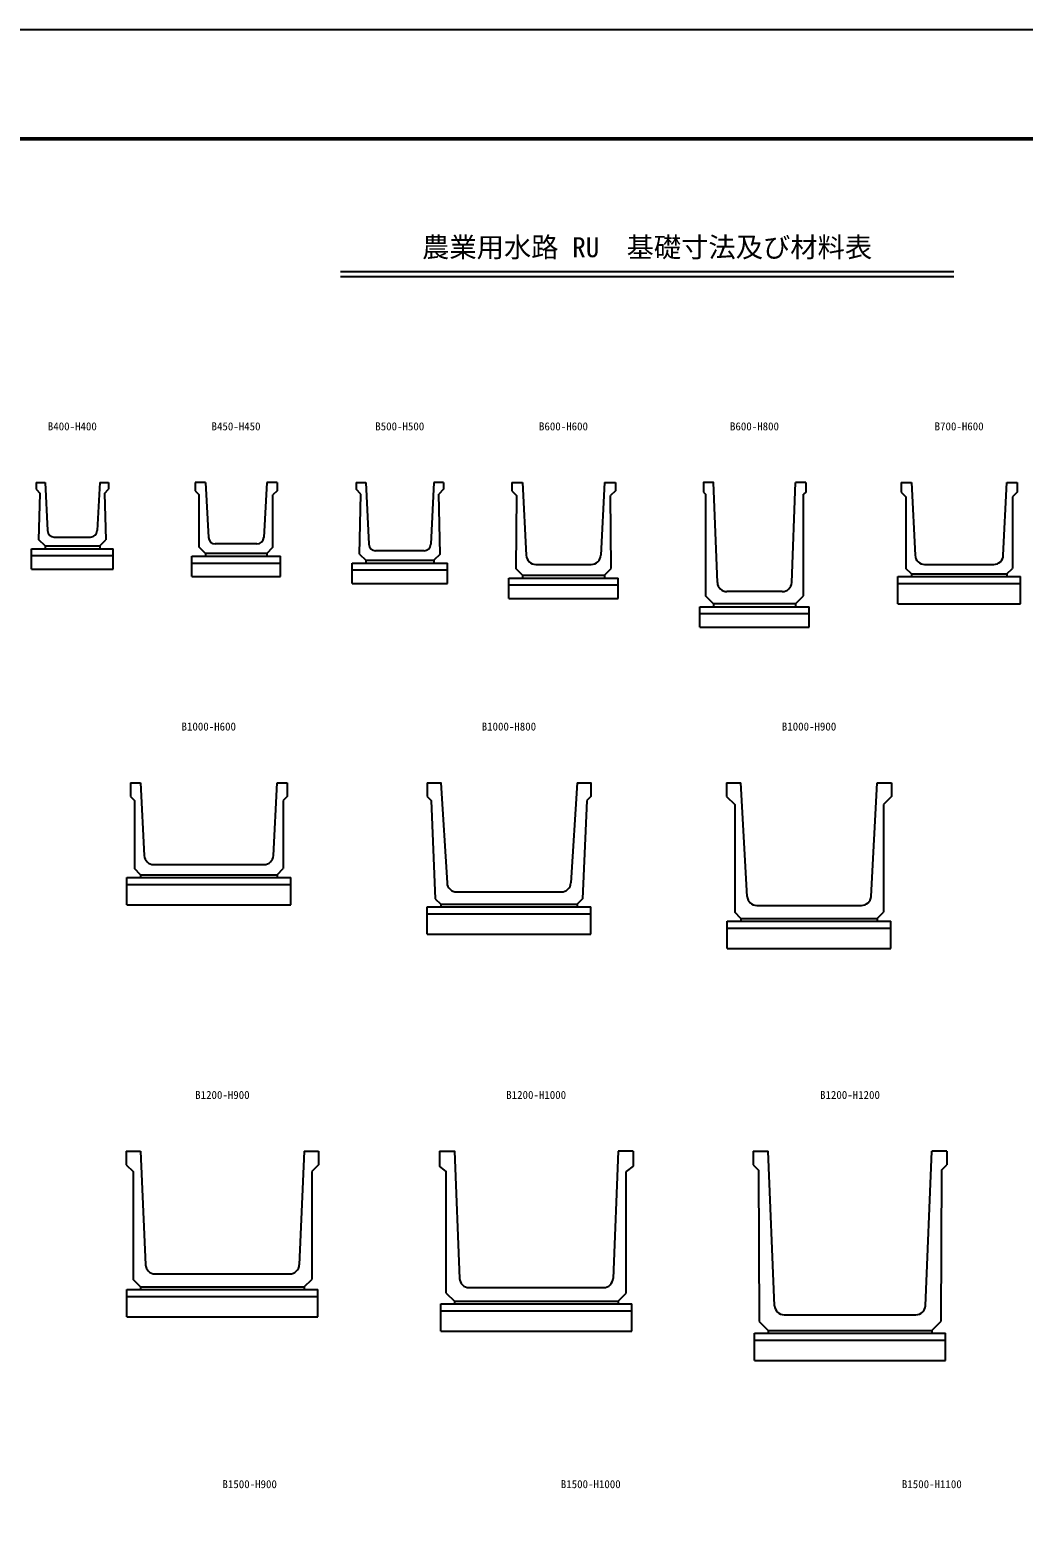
# Model space of a CAD drawing. Units: millimetres, scale not verified. Extents: x -33600 to 33600, y -11880 to 11880.
# Drawn here: x -21326 to -14043, y 1000 to 11880 of the extents above; entities that cross this region are included whole.
import ezdxf
from ezdxf.enums import TextEntityAlignment as Align

# ---------------------------------------------------------------- set-up
doc = ezdxf.new("R2010")
doc.units = ezdxf.units.MM
doc.header["$LTSCALE"] = 40
for name, color, linetype, lineweight in [('0-1_Defpoints', 5, 'Continuous', 25), ('0-5_OUTLINE', 3, 'Continuous', 25), ('0-6_TXT', 7, 'Continuous', 25), ('0-7_WAKU', 3, 'Continuous', 25)]:
    doc.layers.add(name, color=color, linetype=linetype, lineweight=lineweight)
doc.styles.add('ＭＳ ゴシック', font='')
doc.styles.get('ＭＳ ゴシック').set_extended_font_data('MS Gothic')

msp = doc.modelspace()

# ---------------------------------------------------------------- linework, layer by layer
at = {"layer": '0-1_Defpoints'}
msp.add_lwpolyline([(-33600, -11880), (0, -11880), (0, 11880), (-33600, 11880)], close=True, dxfattribs=at)
at = {"layer": '0-5_OUTLINE'}
for p, q in [((-21278.17, 8561.44), (-21213.17, 8561.44)), ((-21278.17, 8561.44), (-21278.17, 8511.44)), ((-21278.17, 8511.44), (-21248.17, 8481.44)), ((-21213.17, 8561.44), (-21195.55, 8208.94)), ((-20813.17, 8561.44), (-20830.8, 8208.94)), ((-20813.17, 8561.44), (-20748.17, 8561.44)), ((-20778.17, 8481.44), (-20748.17, 8511.44)), ((-20748.17, 8561.44), (-20748.17, 8511.44)), ((-20113.17, 8561.44), (-20113.17, 8501.44)), ((-20038.17, 8561.44), (-20113.17, 8561.44)), ((-20113.17, 8501.44), (-20083.17, 8471.44)), ((-20038.17, 8561.44), (-20015.79, 8158.67)), ((-19588.17, 8561.44), (-19610.55, 8158.67)), ((-19513.17, 8561.44), (-19588.17, 8561.44)), ((-19513.17, 8501.44), (-19543.17, 8471.44)), ((-19513.17, 8561.44), (-19513.17, 8501.44)), ((-18933.17, 8561.44), (-18933.17, 8511.44)), ((-18933.17, 8561.44), (-18863.17, 8561.44)), ((-18898.17, 8476.44), (-18933.17, 8511.44)), ((-18863.17, 8561.44), (-18840.55, 8108.94)), ((-18363.17, 8561.44), (-18385.8, 8108.94)), ((-18293.17, 8561.44), (-18363.17, 8561.44)), ((-18293.17, 8511.44), (-18328.17, 8476.44)), ((-18293.17, 8561.44), (-18293.17, 8511.44)), ((-17793.17, 8561.44), (-17713.17, 8561.44)), ((-17793.17, 8561.44), (-17793.17, 8501.44)), ((-17793.17, 8501.44), (-17758.17, 8466.44)), ((-17713.17, 8561.44), (-17686.5, 8027.94)), ((-17113.17, 8561.44), (-17139.85, 8027.94)), ((-17113.17, 8561.44), (-17033.17, 8561.44)), ((-17033.17, 8501.44), (-17068.17, 8466.44)), ((-17033.17, 8561.44), (-17033.17, 8501.44)), ((-15740.64, 7828.82), (-15713.17, 8561.44)), ((-15638.17, 8561.44), (-15713.17, 8561.44)), ((-14938.17, 8561.44), (-14938.17, 8491.44)), ((-14938.17, 8561.44), (-14863.17, 8561.44)), ((-14938.17, 8491.44), (-14903.17, 8456.44)), ((-14863.17, 8561.44), (-14836.5, 8027.94)), ((-14189.85, 8027.94), (-14163.17, 8561.44)), ((-14163.17, 8561.44), (-14088.17, 8561.44)), ((-14088.17, 8491.44), (-14123.17, 8456.44)), ((-14088.17, 8561.44), (-14088.17, 8491.44)), ((-21258.17, 8141.44), (-21248.17, 8481.44)), ((-20778.17, 8481.44), (-20768.17, 8141.44)), ((-20083.17, 8086.44), (-20083.17, 8471.44)), ((-18908.17, 8036.44), (-18898.17, 8476.44)), ((-18318.17, 8036.44), (-18328.17, 8476.44)), ((-17758.17, 8466.44), (-17763.17, 7931.44)), ((-17063.17, 7931.44), (-17068.17, 8466.44)), ((-15653.17, 7731.44), (-15653.17, 8476.44)), ((-14903.17, 8456.44), (-14903.17, 7931.44)), ((-14123.17, 8456.44), (-14123.17, 7931.44)), ((-21145.61, 8161.44), (-20880.73, 8161.44)), ((-21313.17, 8076.44), (-20713.17, 8076.44)), ((-21313.17, 7926.44), (-21313.17, 8076.44)), ((-21213.17, 8096.44), (-21258.17, 8141.44)), ((-21213.17, 8096.44), (-20813.17, 8096.44)), ((-21213.17, 8096.44), (-21213.17, 8076.44)), ((-20813.17, 8096.44), (-20768.17, 8141.44)), ((-20813.17, 8096.44), (-20813.17, 8076.44)), ((-20713.17, 7926.44), (-20713.17, 8076.44)), ((-20038.17, 8041.44), (-20083.17, 8086.44)), ((-19660.47, 8111.44), (-19965.87, 8111.44)), ((-18435.73, 8061.44), (-18790.61, 8061.44)), ((-21313.17, 8026.44), (-20713.17, 8026.44)), ((-20138.17, 8021.44), (-19488.17, 8021.44)), ((-20138.17, 7871.44), (-20138.17, 8021.44)), ((-20138.17, 7971.44), (-19488.17, 7971.44)), ((-19588.17, 8041.44), (-20038.17, 8041.44)), ((-20038.17, 8041.44), (-20038.17, 8021.44)), ((-19588.17, 8041.44), (-19588.17, 8021.44)), ((-19488.17, 7871.44), (-19488.17, 8021.44)), ((-18963.17, 7971.44), (-18263.17, 7971.44)), ((-18963.17, 7821.44), (-18963.17, 7971.44)), ((-18908.17, 8036.44), (-18863.17, 7991.44)), ((-18863.17, 7991.44), (-18363.17, 7991.44)), ((-18863.17, 7991.44), (-18863.17, 7971.44)), ((-18318.17, 8036.44), (-18363.17, 7991.44)), ((-18363.17, 7991.44), (-18363.17, 7971.44)), ((-18263.17, 7821.44), (-18263.17, 7971.44)), ((-17616.58, 7961.44), (-17209.76, 7961.44)), ((-14766.58, 7961.44), (-14259.76, 7961.44)), ((-21313.17, 7926.44), (-20713.17, 7926.44)), ((-20138.17, 7871.44), (-19488.17, 7871.44)), ((-18963.17, 7921.44), (-18263.17, 7921.44)), ((-17813.17, 7861.44), (-17013.17, 7861.44)), ((-17813.17, 7711.44), (-17813.17, 7861.44)), ((-17713.17, 7881.44), (-17763.17, 7931.44)), ((-17713.17, 7881.44), (-17113.17, 7881.44)), ((-17713.17, 7881.44), (-17713.17, 7861.44)), ((-17113.17, 7881.44), (-17063.17, 7931.44)), ((-17113.17, 7881.44), (-17113.17, 7861.44)), ((-17013.17, 7711.44), (-17013.17, 7861.44)), ((-14963.17, 7871.44), (-14063.17, 7871.44)), ((-14963.17, 7671.44), (-14963.17, 7871.44)), ((-14863.17, 7891.44), (-14903.17, 7931.44)), ((-14863.17, 7891.44), (-14163.17, 7891.44)), ((-14863.17, 7891.44), (-14863.17, 7871.44)), ((-14163.17, 7891.44), (-14123.17, 7931.44)), ((-14163.17, 7891.44), (-14163.17, 7871.44)), ((-14063.17, 7671.44), (-14063.17, 7871.44)), ((-18963.17, 7821.44), (-18263.17, 7821.44)), ((-17813.17, 7811.44), (-17013.17, 7811.44)), ((-15810.59, 7761.44), (-16215.75, 7761.44)), ((-15713.17, 7671.44), (-15653.17, 7731.44)), ((-14963.17, 7821.44), (-14063.17, 7821.44)), ((-17813.17, 7711.44), (-17013.17, 7711.44)), ((-16413.17, 7651.44), (-15613.17, 7651.44)), ((-16413.17, 7501.44), (-16413.17, 7651.44)), ((-16313.17, 7671.44), (-16313.17, 7651.44)), ((-15713.17, 7671.44), (-15713.17, 7651.44)), ((-15613.17, 7501.44), (-15613.17, 7651.44)), ((-14963.17, 7671.44), (-14063.17, 7671.44)), ((-16413.17, 7601.44), (-15613.17, 7601.44)), ((-16413.17, 7501.44), (-15613.17, 7501.44)), ((-20588.17, 6361.44), (-20588.17, 6261.44)), ((-20588.17, 6361.44), (-20513.17, 6361.44)), ((-20513.17, 6361.44), (-20486.5, 5827.94)), ((-19539.85, 5827.94), (-19513.17, 6361.44)), ((-19513.17, 6361.44), (-19438.17, 6361.44)), ((-19438.17, 6361.44), (-19438.17, 6261.44)), ((-18413.17, 6361.44), (-18413.17, 6261.44)), ((-17313.17, 6361.44), (-17359.07, 5627.07)), ((-16218.17, 6361.44), (-16113.17, 6361.44)), ((-16218.17, 6361.44), (-16218.17, 6261.44)), ((-16066.84, 5527.56), (-16113.17, 6361.44)), ((-15159.5, 5527.56), (-15113.17, 6361.44)), ((-15113.17, 6361.44), (-15008.17, 6361.44)), ((-15008.17, 6361.44), (-15008.17, 6261.44)), ((-20588.17, 6261.44), (-20558.17, 6231.44)), ((-20558.17, 6231.44), (-20558.17, 5731.44)), ((-19438.17, 6261.44), (-19468.17, 6231.44)), ((-19468.17, 6231.44), (-19468.17, 5731.44)), ((-18413.17, 6261.44), (-18383.17, 6231.44)), ((-18383.17, 6231.44), (-18353.17, 5511.44)), ((-17243.17, 6231.44), (-17273.17, 5511.44)), ((-16218.17, 6261.44), (-16158.17, 6201.44)), ((-15008.17, 6261.44), (-15068.17, 6201.44)), ((-16158.17, 6201.44), (-16158.17, 5411.44)), ((-15068.17, 6201.44), (-15068.17, 5411.44)), ((-20613.17, 5666.44), (-19413.17, 5666.44)), ((-20613.17, 5466.44), (-20613.17, 5666.44)), ((-20513.17, 5686.44), (-20558.17, 5731.44)), ((-20513.17, 5686.44), (-19513.17, 5686.44)), ((-20513.17, 5686.44), (-20513.17, 5666.44)), ((-20416.58, 5761.44), (-19609.76, 5761.44)), ((-19513.17, 5686.44), (-19468.17, 5731.44)), ((-19513.17, 5686.44), (-19513.17, 5666.44)), ((-19413.17, 5466.44), (-19413.17, 5666.44)), ((-20613.17, 5616.44), (-19413.17, 5616.44)), ((-18197.41, 5561.44), (-17428.93, 5561.44)), ((-20613.17, 5466.44), (-19413.17, 5466.44)), ((-18413.17, 5451.44), (-17213.17, 5451.44)), ((-18413.17, 5251.44), (-18413.17, 5451.44)), ((-18313.17, 5471.44), (-18313.17, 5451.44)), ((-17273.17, 5511.44), (-17313.17, 5471.44)), ((-17313.17, 5471.44), (-17313.17, 5451.44)), ((-17213.17, 5251.44), (-17213.17, 5451.44)), ((-15996.95, 5461.44), (-15229.39, 5461.44)), ((-18413.17, 5401.44), (-17213.17, 5401.44)), ((-16213.17, 5346.44), (-15013.17, 5346.44)), ((-16213.17, 5146.44), (-16213.17, 5346.44)), ((-16113.17, 5366.44), (-16158.17, 5411.44)), ((-16113.17, 5366.44), (-15113.17, 5366.44)), ((-16113.17, 5366.44), (-16113.17, 5346.44)), ((-15113.17, 5366.44), (-15068.17, 5411.44)), ((-15113.17, 5366.44), (-15113.17, 5346.44)), ((-15013.17, 5146.44), (-15013.17, 5346.44)), ((-18413.17, 5251.44), (-17213.17, 5251.44)), ((-16213.17, 5296.44), (-15013.17, 5296.44)), ((-16213.17, 5146.44), (-15013.17, 5146.44)), ((-20618.17, 3661.44), (-20618.17, 3561.44)), ((-20618.17, 3661.44), (-20513.17, 3661.44)), ((-20513.17, 3661.44), (-20476.14, 2828.33)), ((-19313.17, 3661.44), (-19350.2, 2828.33)), ((-19313.17, 3661.44), (-19208.17, 3661.44)), ((-19208.17, 3661.44), (-19208.17, 3561.44)), ((-18323.17, 3661.44), (-18323.17, 3551.44)), ((-17013.17, 3661.44), (-17050.48, 2728.64)), ((-16903.17, 3661.44), (-17013.17, 3661.44)), ((-16903.17, 3661.44), (-16903.17, 3551.44)), ((-16023.17, 3661.44), (-16023.17, 3561.44)), ((-16023.17, 3661.44), (-15913.17, 3661.44)), ((-15865.97, 2528.52), (-15913.17, 3661.44)), ((-14760.38, 2528.52), (-14713.17, 3661.44)), ((-14603.17, 3661.44), (-14713.17, 3661.44)), ((-14603.17, 3661.44), (-14603.17, 3561.44)), ((-20618.17, 3561.44), (-20568.17, 3511.44)), ((-20568.17, 3511.44), (-20568.17, 2721.44)), ((-19208.17, 3561.44), (-19258.17, 3511.44)), ((-19258.17, 3511.44), (-19258.17, 2721.44)), ((-16903.17, 3551.44), (-16953.17, 3511.44)), ((-16953.17, 2621.44), (-16953.17, 3511.44)), ((-14643.17, 3521.44), (-14648.15, 2411.44)), ((-14643.17, 3521.44), (-14603.17, 3561.44)), ((-20513.17, 2666.44), (-20568.17, 2721.44)), ((-20406.21, 2761.44), (-19420.13, 2761.44)), ((-19313.17, 2666.44), (-19258.17, 2721.44)), ((-20613.17, 2646.44), (-19213.17, 2646.44)), ((-20613.17, 2446.44), (-20613.17, 2646.44)), ((-20513.17, 2666.44), (-19313.17, 2666.44)), ((-20513.17, 2666.44), (-20513.17, 2646.44)), ((-19313.17, 2666.44), (-19313.17, 2646.44)), ((-19213.17, 2446.44), (-19213.17, 2646.44)), ((-18273.17, 2621.44), (-18213.17, 2561.44)), ((-18105.91, 2661.44), (-17120.43, 2661.44)), ((-17013.17, 2561.44), (-16953.17, 2621.44)), ((-20613.17, 2596.44), (-19213.17, 2596.44)), ((-18313.17, 2541.44), (-16913.17, 2541.44)), ((-18313.17, 2341.44), (-18313.17, 2541.44)), ((-18213.17, 2561.44), (-17013.17, 2561.44)), ((-18213.17, 2561.44), (-18213.17, 2541.44)), ((-17013.17, 2561.44), (-17013.17, 2541.44)), ((-16913.17, 2341.44), (-16913.17, 2541.44)), ((-20613.17, 2446.44), (-19213.17, 2446.44)), ((-18313.17, 2491.44), (-16913.17, 2491.44)), ((-15978.19, 2411.44), (-15913.17, 2346.44)), ((-15796.03, 2461.44), (-14830.31, 2461.44)), ((-14713.17, 2346.44), (-14648.15, 2411.44)), ((-18313.17, 2341.44), (-16913.17, 2341.44)), ((-16013.17, 2326.44), (-14613.17, 2326.44)), ((-16013.17, 2126.44), (-16013.17, 2326.44)), ((-15913.17, 2346.44), (-14713.17, 2346.44)), ((-15913.17, 2346.44), (-15913.17, 2326.44)), ((-14713.17, 2346.44), (-14713.17, 2326.44)), ((-14613.17, 2126.44), (-14613.17, 2326.44)), ((-16013.17, 2276.44), (-14613.17, 2276.44)), ((-16013.17, 2126.44), (-14613.17, 2126.44))]:
    msp.add_line(p, q, dxfattribs=at)
for points in [[(-16285.7, 7828.82), (-16313.17, 8561.44), (-16388.17, 8561.44), (-16388.17, 8491.44)], [(-16388.17, 8491.44), (-16373.17, 8476.44), (-16373.17, 7731.44)], [(-15638.17, 8561.44), (-15638.17, 8491.44), (-15653.17, 8476.44)], [(-19588.17, 8041.44), (-19543.17, 8086.44), (-19543.17, 8471.44)], [(-15713.17, 7671.44), (-16313.17, 7671.44), (-16373.17, 7731.44)], [(-18413.17, 6361.44), (-18313.17, 6361.44), (-18267.27, 5627.07)], [(-17313.17, 6361.44), (-17213.17, 6361.44), (-17213.17, 6261.44), (-17243.17, 6231.44)], [(-18353.17, 5511.44), (-18313.17, 5471.44), (-17313.17, 5471.44)], [(-18323.17, 3661.44), (-18213.17, 3661.44), (-18175.86, 2728.64)], [(-18273.17, 2621.44), (-18273.17, 3511.44), (-18323.17, 3551.44)], [(-16023.17, 3561.44), (-15983.17, 3521.44), (-15978.19, 2411.44)]]:
    msp.add_lwpolyline(points, dxfattribs=at)
for centre, radius, start, end in [((-21145.61, 8211.44), 50, 182.86241, 270), ((-20880.73, 8211.44), 50, 270, 357.13759), ((-19965.87, 8161.44), 50, 183.17983, 270), ((-19660.47, 8161.44), 50, 270, 356.82017), ((-18790.61, 8111.44), 50, 182.8624, 270), ((-18435.73, 8111.44), 50, 270, 357.1376), ((-17616.58, 8031.44), 70, 182.86241, 270), ((-17209.76, 8031.44), 70, 270, 357.13759), ((-14766.58, 8031.44), 70, 182.86241, 270), ((-14259.76, 8031.44), 70, 270, 357.13759), ((-16215.75, 7831.44), 70, 182.14759, 270), ((-15810.59, 7831.44), 70, 270, 357.85241), ((-20416.58, 5831.44), 70, 182.86241, 270), ((-19609.76, 5831.44), 70, 270, 357.13759), ((-18197.41, 5631.44), 70, 183.57633, 270), ((-17428.93, 5631.44), 70, 270, 356.42367), ((-15996.95, 5531.44), 70, 183.17983, 270), ((-15229.39, 5531.44), 70, 270, 356.82017), ((-20406.21, 2831.44), 70, 182.5448, 270), ((-19420.13, 2831.44), 70, 270, 357.4552), ((-18105.91, 2731.44), 70, 182.29061, 270), ((-17120.43, 2731.44), 70, 270, 357.70939), ((-15796.03, 2531.44), 70, 182.38594, 270), ((-14830.31, 2531.44), 70, 270, 357.61406)]:
    msp.add_arc(centre, radius, start, end, dxfattribs=at)
at = {"layer": '0-6_TXT'}
for p, q in [((-19048.16, 10108.78), (-14551.84, 10108.78)), ((-19048.16, 10070.38), (-14551.84, 10070.38))]:
    msp.add_line(p, q, dxfattribs=at)
at = {"layer": '0-7_WAKU', "lineweight": 50}
msp.add_lwpolyline([(-32800, -11080), (-800, -11080), (-800, 11080), (-32800, 11080)], close=True, dxfattribs=at)

# ---------------------------------------------------------------- texts
at = {"layer": '0-6_TXT', "style": 'ＭＳ ゴシック'}
for s, height, p in [('農業用水路 RU\u3000基礎寸法及び材料表', 146.6, (-18450, 10168.78)), ('B400-H400', 58.65, (-21193.17, 8926.12)), ('B450-H450', 58.65, (-19993.17, 8926.12)), ('B500-H500', 58.65, (-18793.17, 8926.12)), ('B600-H600', 58.65, (-17593.17, 8926.12)), ('B600-H800', 58.65, (-16193.17, 8926.12)), ('B700-H600', 58.65, (-14693.17, 8926.12)), ('B1000-H600', 58.65, (-20213.17, 6726.12)), ('B1000-H800', 58.65, (-18013.17, 6726.12)), ('B1000-H900', 58.65, (-15813.17, 6726.12)), ('B1200-H900', 58.65, (-20113.17, 4026.12)), ('B1200-H1000', 58.65, (-17833.17, 4026.12)), ('B1200-H1200', 58.65, (-15533.17, 4026.12)), ('B1500-H900', 58.65, (-19913.17, 1173.62)), ('B1500-H1000', 58.65, (-17433.17, 1173.62)), ('B1500-H1100', 58.65, (-14933.17, 1173.62))]:
    msp.add_text(s, height=height, dxfattribs=at).set_placement(p, align=Align.BOTTOM_LEFT)

doc.saveas('drawing.dxf')
